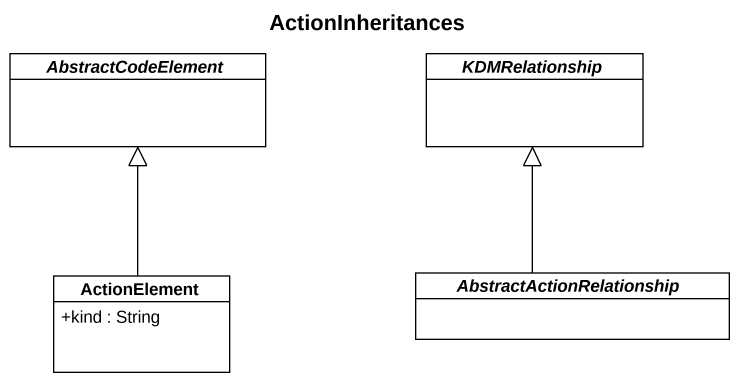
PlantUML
@startuml
title ActionInheritances
hide circle
hide empty members
skinparam classAttributeIconSize 0
abstract class AbstractCodeElement
abstract class KDMRelationship
class ActionElement {
  +kind : String
}
abstract class AbstractActionRelationship
ActionElement -up-|> AbstractCodeElement
AbstractActionRelationship -up-|> KDMRelationship
@enduml
